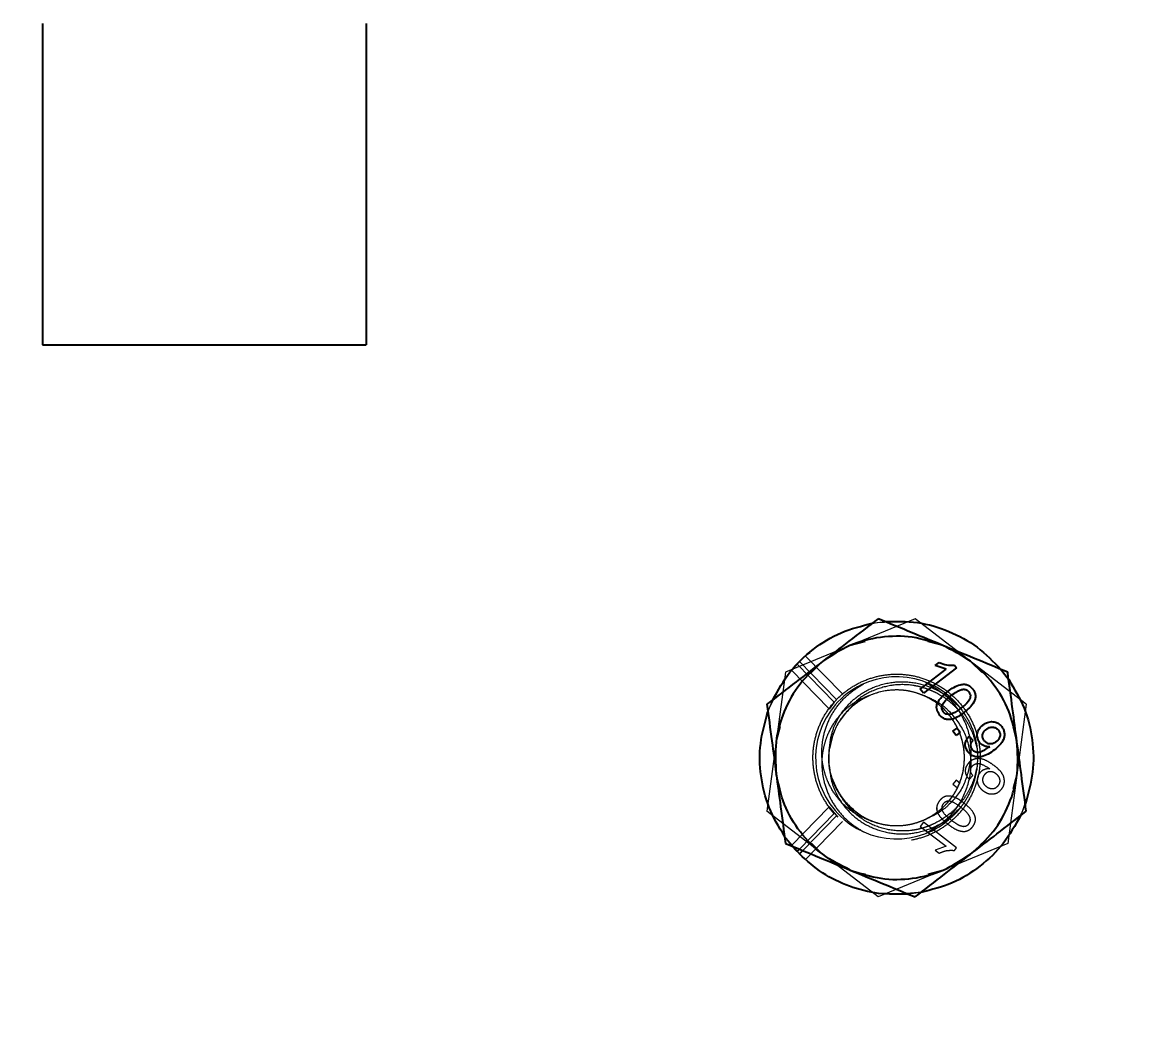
# Model space of a CAD drawing. Header units: millimetres. Extents: x 861 to 27901, y 673 to 17923.
# Drawn here: x 10333.9 to 10442.6, y 6566.1 to 6664.5 of the extents above; entities that cross this region are included whole.
import ezdxf

# ---------------------------------------------------------------- set-up
doc = ezdxf.new("R2010")
doc.units = ezdxf.units.MM
doc.header["$LTSCALE"] = 33.3
doc.linetypes.add('HIDDEN', pattern=[1.905, 1.27, -0.635])
doc.layers.add('CAPA_1', color=7, linetype='Continuous')
doc.styles.add('SLDTEXTSTYLE0', font='TXT', dxfattribs={"width": 0.75})
doc.dimstyles.new('SLDDIMSTYLE0', dxfattribs={"dimtxt": 66.6, "dimasz": 66.6, "dimexe": 0, "dimexo": 0.0625, "dimgap": 16.65, "dimtad": 2, "dimdec": 0, "dimlfac": 1.261261, "dimrnd": 1e-09, "dimzin": 12, "dimdsep": 46, "dimtxsty": 'SLDTEXTSTYLE0', "dimsah": 1, "dimcen": 0.09, "dimadec": 0, "dimazin": 3, "dimtfac": 1, "dimtdec": 0, "dimtofl": 0, "dimtmove": 0, "dimatfit": 3, "dimfxl": 1, "dimfrac": 2, "dimtolj": 1, "dimtzin": 12, "dimarcsym": 0})

# ---------------------------------------------------------------- blocks, each defined once
blk = doc.blocks.new('_D_13')
at = {"layer": 'CAPA_1', "transparency": 16777216}
for p, q in [((9823.17, 6912.25), (14695.32, 6912.25)), ((14662.02, 6912.25), (14662.02, 5357.98)), ((14240.18, 5357.98), (14695.32, 5357.98))]:
    blk.add_line(p, q, dxfattribs=at)
for points in [[(14662.02, 6912.25), (14651.77, 6845.65), (14672.27, 6845.65)], [(14662.02, 5357.98), (14672.27, 5424.58), (14651.77, 5424.58)]]:
    blk.add_solid(points, dxfattribs=at)
at = {"layer": 'CAPA_1', "transparency": 16777216, "insert": (14576.17, 6036.69), "char_height": 66.6, "attachment_point": 1, "rotation": 90, "style": 'SLDTEXTSTYLE0'}
blk.add_mtext('1960', dxfattribs=at)
blk = doc.blocks.new('_D_14')
at = {"layer": 'CAPA_1', "transparency": 16777216}
for p, q in [((9780.88, 6954.54), (9780.88, 7862.55)), ((10855.14, 5883.49), (10855.14, 7862.55)), ((9780.88, 7829.25), (10855.14, 7829.25))]:
    blk.add_line(p, q, dxfattribs=at)
for points in [[(9780.88, 7829.25), (9847.48, 7819.01), (9847.48, 7839.5)], [(10855.14, 7829.25), (10788.54, 7839.5), (10788.54, 7819.01)]]:
    blk.add_solid(points, dxfattribs=at)
at = {"layer": 'CAPA_1', "transparency": 16777216, "insert": (10219.59, 7915.1), "char_height": 66.6, "attachment_point": 1, "style": 'SLDTEXTSTYLE0'}
blk.add_mtext('1355', dxfattribs=at)

msp = doc.modelspace()

# ---------------------------------------------------------------- linework, layer by layer
at = {"color": 7, "linetype": 'Continuous', "lineweight": 25}
for p, q in [((10335.88, 6664.37), (10335.88, 6640.87)), ((10367.6, 6664.37), (10367.6, 6640.87)), ((10335.88, 6632.94), (10367.6, 6632.94)), ((10421.85, 6599.23), (10424.37, 6601.17)), ((10425.4, 6601.3), (10422.17, 6598.82)), ((10423.32, 6601.55), (10423.7, 6601.84)), ((10424.37, 6601.17), (10423.32, 6601.55)), ((10425.19, 6601.57), (10425.4, 6601.3)), ((10422.17, 6598.82), (10421.85, 6599.23)), ((10425.04, 6595.1), (10425.45, 6595.41)), ((10425.36, 6594.68), (10425.04, 6595.1)), ((10425.77, 6595), (10425.36, 6594.68)), ((10425.45, 6595.41), (10425.77, 6595)), ((10426.65, 6594.62), (10427.01, 6594.24)), ((10428.57, 6593.53), (10428.65, 6593.59)), ((10409.78, 6583.33), (10409.25, 6583.93)), ((10409.78, 6583.33), (10410.01, 6583.56)), ((10410.01, 6583.09), (10410.34, 6583.43))]:
    msp.add_line(p, q, dxfattribs=at)
at = {"color": 1, "linetype": 'HIDDEN', "lineweight": 18}
for p, q in [((10421.34, 6606.11), (10408.65, 6600.88)), ((10416.55, 6605.49), (10417.43, 6605.71)), ((10417.15, 6605.68), (10418.38, 6605.84)), ((10417.69, 6605.75), (10419.02, 6605.82)), ((10432.22, 6597.74), (10421.34, 6606.11)), ((10415, 6603.5), (10416.48, 6603.89)), ((10422.58, 6603.89), (10424.08, 6603.49)), ((10410.01, 6601.92), (10410.59, 6602.47)), ((10410.59, 6602.47), (10411.06, 6602.82)), ((10414.23, 6598.75), (10410.59, 6602.47)), ((10409.25, 6601.07), (10412.91, 6597.32)), ((10409.4, 6601.19), (10409.78, 6601.68)), ((10409.78, 6601.68), (10413.42, 6597.95)), ((10413.64, 6598.2), (10410.01, 6601.92)), ((10412.19, 6601.84), (10411.19, 6600.84)), ((10426.78, 6601.93), (10427.87, 6600.84)), ((10429.54, 6601.35), (10430.65, 6599.9)), ((10429.75, 6601.15), (10430.51, 6600.17)), ((10408.65, 6600.88), (10406.83, 6587.27)), ((10407.1, 6597.44), (10407.74, 6598.71)), ((10414.23, 6598.75), (10413.64, 6598.2)), ((10414.36, 6598.84), (10414.23, 6598.75)), ((10424.55, 6598.62), (10424.37, 6598.79)), ((10406.93, 6597.02), (10407.4, 6598.18)), ((10413.42, 6597.95), (10412.92, 6597.27)), ((10432.22, 6597.74), (10430.41, 6584.13)), ((10406.8, 6596.46), (10407.01, 6597.23)), ((10408.14, 6595.55), (10407.74, 6594.07)), ((10430.92, 6595.55), (10431.28, 6594.19)), ((10427.19, 6590.59), (10427.39, 6591.47)), ((10428.57, 6591.48), (10428.65, 6591.41)), ((10408.14, 6589.45), (10407.74, 6590.95)), ((10425.36, 6590.32), (10425.04, 6589.91)), ((10425.77, 6590), (10425.36, 6590.32)), ((10426.65, 6590.38), (10427.01, 6590.76)), ((10431.32, 6590.93), (10430.92, 6589.45)), ((10425.04, 6589.91), (10425.45, 6589.59)), ((10414.15, 6588.68), (10414.53, 6588.15)), ((10432.13, 6587.98), (10431.65, 6586.83)), ((10432.27, 6588.6), (10431.86, 6587.31)), ((10417.72, 6578.89), (10406.83, 6587.27)), ((10409.25, 6583.93), (10412.91, 6587.68)), ((10410.01, 6583.56), (10413.42, 6587.05)), ((10413.64, 6586.81), (10410.34, 6583.43)), ((10412.88, 6587.73), (10413.77, 6586.7)), ((10413.42, 6587.05), (10412.91, 6587.68)), ((10431.76, 6587.07), (10431.33, 6586.31)), ((10414.23, 6586.26), (10410.59, 6582.53)), ((10422.17, 6586.19), (10421.85, 6585.77)), ((10421.85, 6585.77), (10424.37, 6583.84)), ((10425.4, 6583.7), (10422.17, 6586.19)), ((10424.07, 6586.05), (10424.6, 6586.43)), ((10410.08, 6583.03), (10408.53, 6584.88)), ((10409.25, 6583.93), (10408.55, 6584.84)), ((10412.28, 6583.08), (10411.19, 6584.16)), ((10430.41, 6584.13), (10417.72, 6578.89)), ((10424.37, 6583.84), (10423.32, 6583.46)), ((10425.19, 6583.44), (10425.4, 6583.7)), ((10423.32, 6583.46), (10423.7, 6583.16)), ((10424.06, 6581.51), (10422.58, 6581.11)), ((10421.99, 6579.35), (10420.16, 6579.18)), ((10421.91, 6579.33), (10420.68, 6579.16))]:
    msp.add_line(p, q, dxfattribs=at)
msp.add_arc((10419.53, 6592.5), 7.93, 37.5876, 307.5876, dxfattribs=at)
at = {"color": 7, "linetype": 'Continuous', "lineweight": 25}
for points in [[(10335.88, 6640.87), (10335.88, 6640.35), (10335.88, 6639.31), (10335.88, 6637.81), (10335.88, 6636.43), (10335.88, 6635.22), (10335.88, 6634.23), (10335.88, 6633.5), (10335.88, 6633.03), (10335.88, 6632.97), (10335.88, 6632.94)], [(10367.6, 6640.87), (10367.6, 6640.35), (10367.6, 6639.31), (10367.6, 6637.81), (10367.6, 6636.43), (10367.6, 6635.22), (10367.6, 6634.23), (10367.6, 6633.5), (10367.6, 6633.03), (10367.6, 6632.97), (10367.6, 6632.94)], [(10407.4, 6598.18), (10407.92, 6599.11), (10408.96, 6600.98), (10411.3, 6603.2), (10414.04, 6604.89), (10416.11, 6605.41), (10417.15, 6605.68)], [(10418.38, 6605.84), (10419.45, 6605.86), (10421.58, 6605.9), (10424.68, 6604.98), (10427.51, 6603.45), (10429, 6601.92), (10429.75, 6601.15)], [(10424.06, 6603.5), (10423.07, 6603.82), (10421.09, 6604.47), (10417.94, 6604.41), (10414.89, 6603.64), (10413.15, 6602.5), (10412.28, 6601.93)], [(10431.32, 6594.07), (10431.1, 6595.09), (10430.67, 6597.13), (10429.05, 6599.83), (10426.85, 6602.09), (10424.99, 6603.03), (10424.06, 6603.5)], [(10412.28, 6601.93), (10411.5, 6601.23), (10409.95, 6599.84), (10408.42, 6597.08), (10407.56, 6594.05), (10407.68, 6591.97), (10407.74, 6590.93)], [(10430.51, 6600.17), (10431.06, 6599.25), (10432.16, 6597.42), (10432.91, 6594.28), (10433, 6591.06), (10432.42, 6589.01), (10432.13, 6587.98)], [(10408.55, 6584.84), (10408, 6585.75), (10406.9, 6587.58), (10406.15, 6590.72), (10406.06, 6593.94), (10406.64, 6596), (10406.93, 6597.02)], [(10426.78, 6583.08), (10427.56, 6583.77), (10429.11, 6585.17), (10430.63, 6587.92), (10431.5, 6590.95), (10431.38, 6593.03), (10431.32, 6594.07)], [(10415, 6581.51), (10414.06, 6581.98), (10412.2, 6582.91), (10410.01, 6585.18), (10408.39, 6587.87), (10407.96, 6589.91), (10407.74, 6590.93)], [(10431.65, 6586.83), (10431.14, 6585.89), (10430.1, 6584.03), (10427.76, 6581.81), (10425.02, 6580.11), (10422.95, 6579.59), (10421.91, 6579.33)], [(10420.68, 6579.16), (10419.7, 6579.14), (10417.74, 6579.1), (10414.88, 6579.85), (10412.21, 6581.13), (10410.74, 6582.44), (10410.01, 6583.09)], [(10415, 6581.51), (10415.99, 6581.18), (10417.97, 6580.54), (10421.12, 6580.59), (10424.17, 6581.36), (10425.91, 6582.51), (10426.78, 6583.08)]]:
    msp.add_open_spline(points, degree=3, dxfattribs=at)
for points, knots in [([(10417.72, 6606.11), (10416.77, 6605.38), (10414.98, 6604.01), (10413.14, 6602.59), (10412.28, 6601.93)], [0, 0, 0, 0, 0.532771, 1, 1, 1, 1]), ([(10424.06, 6603.5), (10423.06, 6603.91), (10420.91, 6604.8), (10418.83, 6605.66), (10417.72, 6606.11)], [0, 0, 0, 0, 0.467229, 1, 1, 1, 1]), ([(10430.41, 6600.88), (10429.3, 6601.34), (10427.22, 6602.2), (10425.07, 6603.08), (10424.06, 6603.5)], [0, 0, 0, 0, 0.532771, 1, 1, 1, 1]), ([(10412.28, 6601.93), (10411.41, 6601.26), (10409.57, 6599.84), (10407.79, 6598.47), (10406.83, 6597.74)], [0, 0, 0, 0, 0.4672291, 1, 1, 1, 1]), ([(10423.7, 6601.84), (10423.94, 6601.74), (10424.42, 6601.53), (10424.93, 6601.56), (10425.19, 6601.57)], [0, 0, 0, 0, 0.500866, 1, 1, 1, 1]), ([(10431.32, 6594.07), (10431.17, 6595.15), (10430.87, 6597.46), (10430.57, 6599.69), (10430.41, 6600.88)], [0, 0, 0, 0, 0.467229, 1, 1, 1, 1]), ([(10423.48, 6597.68), (10423.53, 6597.81), (10423.64, 6598.09), (10424, 6598.55), (10424.34, 6598.82), (10424.56, 6599.01)], [0, 0, 0, 0, 0.249754, 0.499871, 1, 1, 1, 1]), ([(10424.56, 6599.01), (10424.75, 6599.15), (10425.12, 6599.42), (10425.65, 6599.66), (10426.12, 6599.72), (10426.46, 6599.66), (10426.76, 6599.5), (10426.92, 6599.32), (10426.99, 6599.23)], [0, 0, 0, 0, 0.250482, 0.500346, 0.631705, 0.750221, 0.874987, 1, 1, 1, 1]), ([(10424.88, 6598.6), (10425.06, 6598.73), (10425.33, 6598.93), (10425.73, 6599.14), (10425.95, 6599.19), (10426.06, 6599.21)], [0, 0, 0, 0, 0.500372, 0.750515, 1, 1, 1, 1]), ([(10426.62, 6598.95), (10426.66, 6598.88), (10426.75, 6598.74), (10426.76, 6598.48), (10426.7, 6598.24), (10426.42, 6597.82), (10426.1, 6597.56), (10425.83, 6597.36)], [0, 0, 0, 0, 0.124745, 0.249484, 0.374471, 0.499648, 1, 1, 1, 1]), ([(10426.06, 6599.21), (10426.12, 6599.21), (10426.22, 6599.21), (10426.37, 6599.16), (10426.51, 6599.07), (10426.58, 6598.99), (10426.62, 6598.95)], [0, 0, 0, 0, 0.250158, 0.500156, 0.750032, 1, 1, 1, 1]), ([(10426.99, 6599.23), (10427.06, 6599.14), (10427.18, 6598.95), (10427.27, 6598.61), (10427.24, 6598.26), (10426.95, 6597.62), (10426.51, 6597.24), (10426.15, 6596.94)], [0, 0, 0, 0, 0.125373, 0.250644, 0.375698, 0.501113, 1, 1, 1, 1]), ([(10406.83, 6597.74), (10406.99, 6596.55), (10407.29, 6594.32), (10407.6, 6592.01), (10407.74, 6590.93)], [0, 0, 0, 0, 0.532771, 1, 1, 1, 1]), ([(10423.72, 6596.72), (10423.63, 6596.86), (10423.49, 6597.08), (10423.45, 6597.38), (10423.45, 6597.55), (10423.47, 6597.64), (10423.48, 6597.68)], [0, 0, 0, 0, 0.498795, 0.749148, 0.874576, 1, 1, 1, 1]), ([(10424.09, 6597), (10424.05, 6597.08), (10423.96, 6597.22), (10423.95, 6597.47), (10424.01, 6597.72), (10424.29, 6598.13), (10424.62, 6598.39), (10424.88, 6598.6)], [0, 0, 0, 0, 0.124696, 0.249462, 0.374432, 0.499637, 1, 1, 1, 1]), ([(10426.15, 6596.94), (10425.97, 6596.81), (10425.59, 6596.53), (10425.06, 6596.29), (10424.6, 6596.23), (10424.26, 6596.28), (10423.95, 6596.46), (10423.8, 6596.63), (10423.72, 6596.72)], [0, 0, 0, 0, 0.2504758, 0.5003474, 0.6257683, 0.7501762, 0.8749697, 1, 1, 1, 1]), ([(10425.83, 6597.36), (10425.57, 6597.16), (10425.24, 6596.91), (10424.76, 6596.74), (10424.51, 6596.75), (10424.27, 6596.82), (10424.15, 6596.94), (10424.09, 6597)], [0, 0, 0, 0, 0.50041, 0.625613, 0.75058, 0.875344, 1, 1, 1, 1]), ([(10427.66, 6594), (10427.61, 6594.07), (10427.52, 6594.21), (10427.44, 6594.44), (10427.42, 6594.68), (10427.44, 6594.93), (10427.52, 6595.16), (10427.68, 6595.45), (10427.87, 6595.61), (10427.99, 6595.72)], [0, 0, 0, 0, 0.125074, 0.250064, 0.373261, 0.500199, 0.624296, 0.750369, 1, 1, 1, 1]), ([(10427.99, 6595.72), (10428.13, 6595.82), (10428.35, 6595.96), (10428.69, 6596.04), (10428.95, 6596.05), (10429.2, 6596), (10429.53, 6595.87), (10429.7, 6595.68), (10429.82, 6595.56)], [0, 0, 0, 0, 0.249869, 0.376454, 0.500348, 0.627239, 0.750824, 1, 1, 1, 1]), ([(10428.29, 6595.29), (10428.38, 6595.35), (10428.57, 6595.48), (10428.86, 6595.52), (10429.09, 6595.49), (10429.3, 6595.41), (10429.42, 6595.29), (10429.5, 6595.21)], [0, 0, 0, 0, 0.25025, 0.499842, 0.629576, 0.750665, 1, 1, 1, 1]), ([(10429.82, 6595.56), (10429.89, 6595.46), (10430.01, 6595.27), (10430.09, 6594.94), (10430.09, 6594.6), (10429.97, 6594.17), (10429.63, 6593.71), (10429.28, 6593.43), (10429.11, 6593.28)], [0, 0, 0, 0, 0.1250636, 0.2500896, 0.37511, 0.5001694, 0.749441, 1, 1, 1, 1]), ([(10426.51, 6593.1), (10426.43, 6593.22), (10426.31, 6593.39), (10426.25, 6593.68), (10426.25, 6593.96), (10426.37, 6594.31), (10426.56, 6594.52), (10426.65, 6594.62)], [0, 0, 0, 0, 0.249859, 0.375718, 0.500481, 0.749846, 1, 1, 1, 1]), ([(10428.13, 6594.17), (10428.07, 6594.26), (10427.98, 6594.39), (10427.94, 6594.6), (10427.95, 6594.76), (10427.99, 6594.92), (10428.09, 6595.11), (10428.21, 6595.22), (10428.29, 6595.29)], [0, 0, 0, 0, 0.2495205, 0.3738508, 0.4998888, 0.6240956, 0.7503154, 1, 1, 1, 1]), ([(10429.5, 6595.21), (10429.56, 6595.11), (10429.64, 6594.97), (10429.67, 6594.76), (10429.65, 6594.59), (10429.59, 6594.44), (10429.48, 6594.25), (10429.36, 6594.14), (10429.27, 6594.07)], [0, 0, 0, 0, 0.249017, 0.372138, 0.499365, 0.623562, 0.749893, 1, 1, 1, 1]), ([(10429.11, 6593.28), (10428.91, 6593.14), (10428.51, 6592.85), (10427.94, 6592.61), (10427.44, 6592.57), (10427.08, 6592.64), (10426.75, 6592.82), (10426.59, 6593), (10426.51, 6593.1)], [0, 0, 0, 0, 0.250485, 0.500119, 0.627899, 0.750092, 0.874994, 1, 1, 1, 1]), ([(10427.01, 6594.24), (10426.95, 6594.17), (10426.85, 6594.05), (10426.77, 6593.85), (10426.76, 6593.7), (10426.78, 6593.58), (10426.83, 6593.46), (10426.88, 6593.39), (10426.9, 6593.36)], [0, 0, 0, 0, 0.276477, 0.499318, 0.623718, 0.749496, 0.874756, 1, 1, 1, 1]), ([(10426.9, 6593.36), (10426.95, 6593.3), (10427.06, 6593.19), (10427.27, 6593.08), (10427.51, 6593.04), (10427.97, 6593.15), (10428.3, 6593.36), (10428.57, 6593.53)], [0, 0, 0, 0, 0.1252073, 0.25031, 0.3753386, 0.5006201, 1, 1, 1, 1]), ([(10428.65, 6593.59), (10428.55, 6593.59), (10428.37, 6593.58), (10428.09, 6593.66), (10427.84, 6593.79), (10427.72, 6593.93), (10427.66, 6594)], [0, 0, 0, 0, 0.248943, 0.49945, 0.750285, 1, 1, 1, 1]), ([(10429.27, 6594.07), (10429.18, 6594.01), (10429.05, 6593.92), (10428.84, 6593.86), (10428.67, 6593.85), (10428.51, 6593.88), (10428.31, 6593.97), (10428.2, 6594.09), (10428.13, 6594.17)], [0, 0, 0, 0, 0.249976, 0.378222, 0.500342, 0.627452, 0.750811, 1, 1, 1, 1]), ([(10432.22, 6587.27), (10432.07, 6588.46), (10431.77, 6590.69), (10431.46, 6593), (10431.32, 6594.07)], [0, 0, 0, 0, 0.532771, 1, 1, 1, 1]), ([(10407.74, 6590.93), (10407.88, 6589.85), (10408.19, 6587.55), (10408.49, 6585.32), (10408.65, 6584.13)], [0, 0, 0, 0, 0.467229, 1, 1, 1, 1]), ([(10426.78, 6583.08), (10427.65, 6583.74), (10429.49, 6585.16), (10431.27, 6586.53), (10432.22, 6587.27)], [0, 0, 0, 0, 0.467229, 1, 1, 1, 1]), ([(10408.65, 6584.13), (10409.76, 6583.67), (10411.84, 6582.81), (10413.99, 6581.92), (10415, 6581.51)], [0, 0, 0, 0, 0.532771, 1, 1, 1, 1]), ([(10421.34, 6578.89), (10422.29, 6579.62), (10424.08, 6581), (10425.92, 6582.42), (10426.78, 6583.08)], [0, 0, 0, 0, 0.532771, 1, 1, 1, 1]), ([(10415, 6581.51), (10416, 6581.09), (10418.15, 6580.21), (10420.23, 6579.35), (10421.34, 6578.89)], [0, 0, 0, 0, 0.467229, 1, 1, 1, 1])]:
    msp.add_open_spline(points, degree=3, knots=knots, dxfattribs=at)
at = {"color": 1, "linetype": 'HIDDEN', "lineweight": 18}
for points in [[(10412.91, 6587.68), (10412.62, 6588.12), (10412.05, 6589.01), (10411.54, 6590.5), (10411.3, 6592.06), (10411.37, 6593.64), (10411.74, 6595.18), (10412.39, 6596.62), (10413.31, 6597.9), (10414.45, 6598.99), (10415.78, 6599.84), (10417.25, 6600.42), (10418.8, 6600.71), (10420.38, 6600.7), (10421.93, 6600.39), (10423.39, 6599.78), (10424.71, 6598.91), (10425.84, 6597.81), (10426.73, 6596.5), (10427.36, 6595.06), (10427.71, 6593.51), (10427.75, 6591.94), (10427.49, 6590.38), (10426.94, 6588.9), (10426.12, 6587.55), (10425.05, 6586.38), (10423.78, 6585.44), (10422.36, 6584.76), (10420.83, 6584.36), (10419.25, 6584.27), (10417.68, 6584.47), (10416.19, 6584.97), (10414.8, 6585.74), (10414.03, 6586.45), (10413.64, 6586.81)], [(10414.27, 6588.45), (10413.82, 6589.2), (10412.91, 6590.7), (10412.78, 6593.39), (10413.62, 6595.9), (10415.37, 6597.9), (10417.76, 6599.08), (10420.41, 6599.26), (10422.93, 6598.41), (10424.93, 6596.66), (10426.11, 6594.28), (10426.29, 6591.62), (10425.44, 6589.1), (10423.69, 6587.1), (10421.3, 6585.92), (10418.66, 6585.75), (10416.09, 6586.57), (10414.88, 6587.82), (10414.27, 6588.45)], [(10425.81, 6597.34), (10426.11, 6596.91), (10426.69, 6596.05), (10427.23, 6594.57), (10427.51, 6593.02), (10427.43, 6591.98), (10427.39, 6591.46)], [(10414.27, 6588.45), (10414.02, 6588.81), (10413.53, 6589.53), (10413.08, 6590.77), (10412.85, 6592.07), (10412.91, 6592.94), (10412.95, 6593.37)]]:
    msp.add_open_spline(points, degree=3, dxfattribs=at)
for points, knots in [([(10412.95, 6593.37), (10413, 6593.84), (10413.1, 6594.76), (10413.71, 6596.32), (10414.83, 6597.89), (10416.57, 6599.18), (10418.55, 6599.89), (10420.65, 6600.03), (10422.7, 6599.57), (10424.49, 6598.65), (10425.4, 6597.75), (10425.81, 6597.34)], [0, 0, 0, 0, 0.081677, 0.161349, 0.291035, 0.413148, 0.534221, 0.654765, 0.776346, 0.898839, 1, 1, 1, 1]), ([(10422.38, 6599.9), (10423.2, 6599.41), (10424.62, 6598.56), (10426.09, 6596.48), (10426.81, 6594.49), (10426.8, 6593.11), (10426.79, 6592.61)], [0, 0, 0, 0, 0.3146829, 0.5412672, 0.8344305, 1, 1, 1, 1]), ([(10417.14, 6586.31), (10416.66, 6586.48), (10415.71, 6586.83), (10414.48, 6587.74), (10413.47, 6588.88), (10412.81, 6590.06), (10412.44, 6591.15), (10412.25, 6592.07), (10412.19, 6592.99), (10412.24, 6593.9), (10412.45, 6595.04), (10412.92, 6596.36), (10413.8, 6597.72), (10414.92, 6598.9), (10415.84, 6599.46), (10416.29, 6599.74)], [0, 0, 0, 0, 0.088467, 0.176935, 0.265083, 0.3527, 0.410861, 0.465516, 0.516622, 0.570401, 0.624458, 0.718553, 0.813001, 0.906519, 1, 1, 1, 1]), ([(10414.27, 6588.45), (10414.46, 6588.22), (10414.95, 6587.64), (10415.66, 6587.08), (10416.31, 6586.69), (10416.77, 6586.45), (10417.35, 6586.22), (10417.79, 6586.09), (10418.03, 6586.03), (10418.03, 6586.03), (10418.03, 6586.03), (10418.03, 6586.03), (10418.03, 6586.03), (10418.04, 6586.03), (10418.04, 6586.03), (10418.06, 6586.03), (10418.09, 6586.02), (10418.16, 6586), (10418.37, 6585.96), (10419.08, 6585.85), (10419.89, 6585.84), (10420.68, 6585.96), (10421.13, 6586.05), (10421.64, 6586.2), (10422.09, 6586.37), (10422.36, 6586.49), (10422.63, 6586.63), (10422.97, 6586.81), (10423.45, 6587.13), (10423.9, 6587.49), (10424.29, 6587.86), (10424.67, 6588.28), (10425.06, 6588.8), (10425.36, 6589.31), (10425.53, 6589.65), (10425.65, 6589.92), (10425.8, 6590.29), (10425.97, 6590.83), (10426.09, 6591.39), (10426.16, 6591.99), (10426.18, 6592.58), (10426.15, 6593.13), (10426.08, 6593.65), (10426, 6594), (10425.9, 6594.39), (10425.78, 6594.78), (10425.57, 6595.28), (10425.35, 6595.7), (10425.14, 6596.06), (10424.8, 6596.57), (10424.25, 6597.22), (10423.46, 6597.89), (10422.67, 6598.37), (10421.94, 6598.7), (10421.24, 6598.93), (10420.54, 6599.08), (10419.83, 6599.15), (10418.6, 6599.14), (10416.84, 6598.72), (10414.91, 6597.45), (10413.47, 6595.6), (10413.12, 6594.12), (10412.95, 6593.37)], [0, 0, 0, 0, 0.025018, 0.062504, 0.073566, 0.087681, 0.104849, 0.125068, 0.125079, 0.125087, 0.125102, 0.125129, 0.125179, 0.12527, 0.125441, 0.125776, 0.126463, 0.127978, 0.131601, 0.144205, 0.187536, 0.197484, 0.209575, 0.225521, 0.240832, 0.248979, 0.250103, 0.265746, 0.281389, 0.297031, 0.312674, 0.325764, 0.344005, 0.365935, 0.374106, 0.375251, 0.3909, 0.406548, 0.422197, 0.437845, 0.455998, 0.471064, 0.483042, 0.498692, 0.500434, 0.516901, 0.531701, 0.544834, 0.556299, 0.566097, 0.595322, 0.625555, 0.651344, 0.670839, 0.691704, 0.711626, 0.729801, 0.75065, 0.812987, 0.875324, 0.937662, 1, 1, 1, 1]), ([(10427.39, 6593.54), (10427.3, 6593.91), (10427.12, 6594.65), (10426.68, 6595.6), (10426.18, 6596.43), (10425.6, 6597.19), (10424.66, 6598.1), (10423.69, 6598.74), (10422.83, 6599.12), (10422.35, 6599.3), (10421.82, 6599.46), (10420.8, 6599.67), (10419.27, 6599.71), (10417.32, 6599.2), (10415.75, 6598.33), (10415.07, 6597.49), (10414.82, 6597.17)], [0, 0, 0, 0, 0.069945, 0.1399, 0.190169, 0.24852, 0.314841, 0.430193, 0.459157, 0.488145, 0.524141, 0.559662, 0.679189, 0.802326, 0.926561, 1, 1, 1, 1]), ([(10417.14, 6598.7), (10416.66, 6598.52), (10415.71, 6598.17), (10414.48, 6597.26), (10413.47, 6596.12), (10412.81, 6594.94), (10412.44, 6593.85), (10412.25, 6592.93), (10412.19, 6592.02), (10412.24, 6591.11), (10412.45, 6589.97), (10412.92, 6588.65), (10413.8, 6587.28), (10414.92, 6586.1), (10415.84, 6585.54), (10416.29, 6585.26)], [0, 0, 0, 0, 0.088467, 0.176935, 0.265084, 0.3527, 0.410862, 0.465517, 0.516622, 0.570401, 0.624459, 0.718553, 0.813001, 0.906519, 1, 1, 1, 1]), ([(10422.38, 6585.1), (10423.2, 6585.6), (10424.61, 6586.44), (10426.1, 6588.52), (10426.8, 6590.57), (10426.87, 6592.87), (10426.27, 6595.13), (10424.94, 6596.93), (10423.5, 6598.04), (10422.66, 6598.39), (10422.24, 6598.57)], [0, 0, 0, 0, 0.165811, 0.285202, 0.439675, 0.538047, 0.684858, 0.841006, 0.920501, 1, 1, 1, 1]), ([(10426.79, 6592.4), (10426.63, 6591.57), (10426.31, 6589.86), (10424.94, 6588.07), (10423.5, 6586.97), (10422.66, 6586.62), (10422.24, 6586.44)], [0, 0, 0, 0, 0.3159, 0.654861, 0.827426, 1, 1, 1, 1]), ([(10429.11, 6591.72), (10428.91, 6591.86), (10428.51, 6592.15), (10427.94, 6592.4), (10427.44, 6592.44), (10427.08, 6592.36), (10426.75, 6592.19), (10426.59, 6592), (10426.51, 6591.91)], [0, 0, 0, 0, 0.250485, 0.500118, 0.62804, 0.750092, 0.874994, 1, 1, 1, 1]), ([(10412.95, 6591.63), (10413, 6591.18), (10413.09, 6590.28), (10413.68, 6588.73), (10414.76, 6587.19), (10416.45, 6585.9), (10418.37, 6585.16), (10420.42, 6584.96), (10422.44, 6585.35), (10424.33, 6586.23), (10425.32, 6587.19), (10425.81, 6587.67)], [0, 0, 0, 0, 0.079904, 0.158094, 0.285739, 0.405204, 0.52378, 0.641697, 0.760432, 0.880232, 1, 1, 1, 1]), ([(10427.39, 6591.46), (10427.3, 6591.09), (10427.11, 6590.34), (10426.67, 6589.38), (10426.16, 6588.54), (10425.56, 6587.77), (10424.6, 6586.85), (10423.6, 6586.22), (10422.72, 6585.84), (10422.22, 6585.66), (10421.65, 6585.5), (10420.57, 6585.31), (10418.98, 6585.33), (10417.34, 6585.82), (10416.15, 6586.5), (10415.16, 6587.27), (10414.61, 6588), (10414.27, 6588.45)], [0, 0, 0, 0, 0.067279, 0.134568, 0.183274, 0.239861, 0.304291, 0.415385, 0.443254, 0.471147, 0.508797, 0.54608, 0.663185, 0.781776, 0.841704, 0.901704, 1, 1, 1, 1]), ([(10427.39, 6591.46), (10427.29, 6590.95), (10427.1, 6589.94), (10426.6, 6588.87), (10426.2, 6588.21), (10425.98, 6587.89), (10425.75, 6587.58), (10425.55, 6587.34), (10425.36, 6587.12), (10425, 6586.75), (10424.64, 6586.45), (10424.37, 6586.22)], [0, 0, 0, 0, 0.249952, 0.499906, 0.562471, 0.625034, 0.687596, 0.750157, 0.77567, 0.825835, 1, 1, 1, 1]), ([(10426.51, 6591.91), (10426.43, 6591.79), (10426.31, 6591.61), (10426.25, 6591.33), (10426.25, 6591.05), (10426.37, 6590.7), (10426.56, 6590.49), (10426.65, 6590.38)], [0, 0, 0, 0, 0.249859, 0.375956, 0.500482, 0.749847, 1, 1, 1, 1]), ([(10427.01, 6590.76), (10426.95, 6590.83), (10426.85, 6590.96), (10426.77, 6591.15), (10426.76, 6591.31), (10426.79, 6591.47), (10426.85, 6591.57), (10426.9, 6591.64)], [0, 0, 0, 0, 0.2770743, 0.499914, 0.6248343, 0.7503808, 1, 1, 1, 1]), ([(10426.9, 6591.64), (10426.95, 6591.7), (10427.06, 6591.82), (10427.27, 6591.92), (10427.51, 6591.96), (10427.97, 6591.86), (10428.3, 6591.65), (10428.57, 6591.48)], [0, 0, 0, 0, 0.125207, 0.25031, 0.375339, 0.50062, 1, 1, 1, 1]), ([(10428.65, 6591.41), (10428.55, 6591.42), (10428.36, 6591.43), (10428.09, 6591.34), (10427.84, 6591.21), (10427.72, 6591.07), (10427.66, 6591)], [0, 0, 0, 0, 0.24954, 0.50198, 0.751372, 1, 1, 1, 1]), ([(10429.27, 6590.93), (10429.18, 6590.99), (10429.05, 6591.09), (10428.84, 6591.14), (10428.67, 6591.15), (10428.51, 6591.12), (10428.31, 6591.04), (10428.2, 6590.92), (10428.13, 6590.84)], [0, 0, 0, 0, 0.249977, 0.377915, 0.500342, 0.627106, 0.750811, 1, 1, 1, 1]), ([(10429.82, 6589.45), (10429.89, 6589.54), (10430.01, 6589.73), (10430.09, 6590.06), (10430.09, 6590.4), (10429.97, 6590.84), (10429.63, 6591.3), (10429.28, 6591.58), (10429.11, 6591.72)], [0, 0, 0, 0, 0.1250636, 0.2500896, 0.37511, 0.5001694, 0.749441, 1, 1, 1, 1]), ([(10427.66, 6591), (10427.63, 6590.97), (10427.58, 6590.9), (10427.51, 6590.76), (10427.44, 6590.56), (10427.42, 6590.32), (10427.44, 6590.08), (10427.52, 6589.84), (10427.68, 6589.56), (10427.87, 6589.39), (10427.99, 6589.28)], [0, 0, 0, 0, 0.062611, 0.125226, 0.250194, 0.373586, 0.500286, 0.62458, 0.750412, 1, 1, 1, 1]), ([(10428.13, 6590.84), (10428.07, 6590.75), (10427.98, 6590.61), (10427.94, 6590.4), (10427.95, 6590.24), (10427.99, 6590.09), (10428.09, 6589.89), (10428.21, 6589.79), (10428.29, 6589.72)], [0, 0, 0, 0, 0.24952, 0.373528, 0.499888, 0.62379, 0.750316, 1, 1, 1, 1]), ([(10429.5, 6589.8), (10429.56, 6589.89), (10429.64, 6590.03), (10429.67, 6590.25), (10429.65, 6590.41), (10429.59, 6590.57), (10429.48, 6590.75), (10429.36, 6590.86), (10429.27, 6590.93)], [0, 0, 0, 0, 0.249017, 0.371845, 0.499365, 0.623226, 0.749892, 1, 1, 1, 1]), ([(10427.99, 6589.28), (10428.13, 6589.19), (10428.35, 6589.04), (10428.69, 6588.96), (10428.95, 6588.96), (10429.2, 6589), (10429.53, 6589.13), (10429.7, 6589.32), (10429.82, 6589.45)], [0, 0, 0, 0, 0.249869, 0.376654, 0.500348, 0.627459, 0.750824, 1, 1, 1, 1]), ([(10428.29, 6589.72), (10428.38, 6589.65), (10428.57, 6589.52), (10428.86, 6589.48), (10429.09, 6589.51), (10429.3, 6589.59), (10429.42, 6589.72), (10429.5, 6589.8)], [0, 0, 0, 0, 0.2502502, 0.4998414, 0.6292884, 0.7506655, 1, 1, 1, 1]), ([(10423.72, 6588.29), (10423.63, 6588.14), (10423.49, 6587.92), (10423.45, 6587.62), (10423.45, 6587.45), (10423.47, 6587.37), (10423.48, 6587.33)], [0, 0, 0, 0, 0.498795, 0.749148, 0.874576, 1, 1, 1, 1]), ([(10423.72, 6588.29), (10423.63, 6588.14), (10423.49, 6587.92), (10423.44, 6587.58), (10423.47, 6587.41), (10423.48, 6587.33)], [0, 0, 0, 0, 0.4990363, 0.7495102, 1, 1, 1, 1]), ([(10426.15, 6588.06), (10425.97, 6588.2), (10425.59, 6588.47), (10425.06, 6588.71), (10424.6, 6588.78), (10424.26, 6588.72), (10423.95, 6588.55), (10423.8, 6588.37), (10423.72, 6588.29)], [0, 0, 0, 0, 0.250472, 0.500339, 0.626188, 0.75018, 0.874972, 1, 1, 1, 1]), ([(10424.09, 6588), (10424.05, 6587.93), (10423.96, 6587.79), (10423.95, 6587.53), (10424.01, 6587.29), (10424.29, 6586.87), (10424.62, 6586.61), (10424.88, 6586.41)], [0, 0, 0, 0, 0.1246964, 0.2494617, 0.3744323, 0.4996371, 1, 1, 1, 1]), ([(10425.83, 6587.65), (10425.57, 6587.85), (10425.24, 6588.1), (10424.76, 6588.26), (10424.51, 6588.26), (10424.27, 6588.18), (10424.15, 6588.06), (10424.09, 6588)], [0, 0, 0, 0, 0.50041, 0.625613, 0.75058, 0.875344, 1, 1, 1, 1]), ([(10426.99, 6585.77), (10427.06, 6585.87), (10427.18, 6586.06), (10427.27, 6586.4), (10427.24, 6586.75), (10426.95, 6587.38), (10426.51, 6587.76), (10426.15, 6588.06)], [0, 0, 0, 0, 0.125373, 0.250644, 0.375698, 0.501113, 1, 1, 1, 1]), ([(10423.48, 6587.33), (10423.53, 6587.19), (10423.64, 6586.92), (10424, 6586.46), (10424.34, 6586.18), (10424.56, 6586)], [0, 0, 0, 0, 0.249754, 0.499871, 1, 1, 1, 1]), ([(10426.62, 6586.05), (10426.66, 6586.12), (10426.75, 6586.27), (10426.76, 6586.52), (10426.7, 6586.76), (10426.42, 6587.18), (10426.1, 6587.44), (10425.83, 6587.65)], [0, 0, 0, 0, 0.124745, 0.249484, 0.374471, 0.499648, 1, 1, 1, 1]), ([(10424.56, 6586), (10424.75, 6585.86), (10425.12, 6585.59), (10425.65, 6585.34), (10426.12, 6585.28), (10426.46, 6585.34), (10426.76, 6585.51), (10426.92, 6585.68), (10426.99, 6585.77)], [0, 0, 0, 0, 0.250482, 0.500345, 0.631866, 0.750221, 0.874987, 1, 1, 1, 1]), ([(10424.88, 6586.41), (10425.06, 6586.28), (10425.33, 6586.08), (10425.73, 6585.86), (10425.95, 6585.82), (10426.06, 6585.79)], [0, 0, 0, 0, 0.500372, 0.750515, 1, 1, 1, 1]), ([(10426.06, 6585.79), (10426.12, 6585.8), (10426.22, 6585.8), (10426.38, 6585.85), (10426.49, 6585.92), (10426.57, 6585.99), (10426.6, 6586.03), (10426.62, 6586.05)], [0, 0, 0, 0, 0.250055, 0.499949, 0.749722, 0.874857, 1, 1, 1, 1]), ([(10427.87, 6584.16), (10427.53, 6583.74), (10427.18, 6583.29), (10426.69, 6583.02), (10426.65, 6583)], [0, 0, 0, 0, 0.928699, 1, 1, 1, 1]), ([(10423.7, 6583.16), (10423.94, 6583.27), (10424.42, 6583.47), (10424.93, 6583.45), (10425.19, 6583.44)], [0, 0, 0, 0, 0.5008657, 1, 1, 1, 1]), ([(10416.48, 6581.11), (10415.95, 6581.19), (10415.38, 6581.27), (10414.89, 6581.56), (10414.86, 6581.58)], [0, 0, 0, 0, 0.928699, 1, 1, 1, 1])]:
    msp.add_open_spline(points, degree=3, knots=knots, dxfattribs=at)

# ---------------------------------------------------------------- dimensions: what is measured, and where the dimension line sits
at = {"layer": 'CAPA_1'}
dim = msp.add_linear_dim(base=(10855.14, 7829.25), p1=(9780.88, 6912.25), p2=(10855.14, 5841.2), dimstyle='SLDDIMSTYLE0', dxfattribs=at)
dim.commit()
dim.dimension.update_dxf_attribs({"geometry": '_D_14', "text_midpoint": (10318.01, 7829.25), "dimtype": 160})
dim = msp.add_linear_dim(base=(14662.02, 5357.98), p1=(9780.88, 6912.25), p2=(14197.89, 5357.98), angle=90, dimstyle='SLDDIMSTYLE0', dxfattribs=at)
dim.commit()
dim.dimension.update_dxf_attribs({"geometry": '_D_13', "text_midpoint": (14662.02, 6135.11), "dimtype": 160})

doc.saveas('drawing.dxf')
